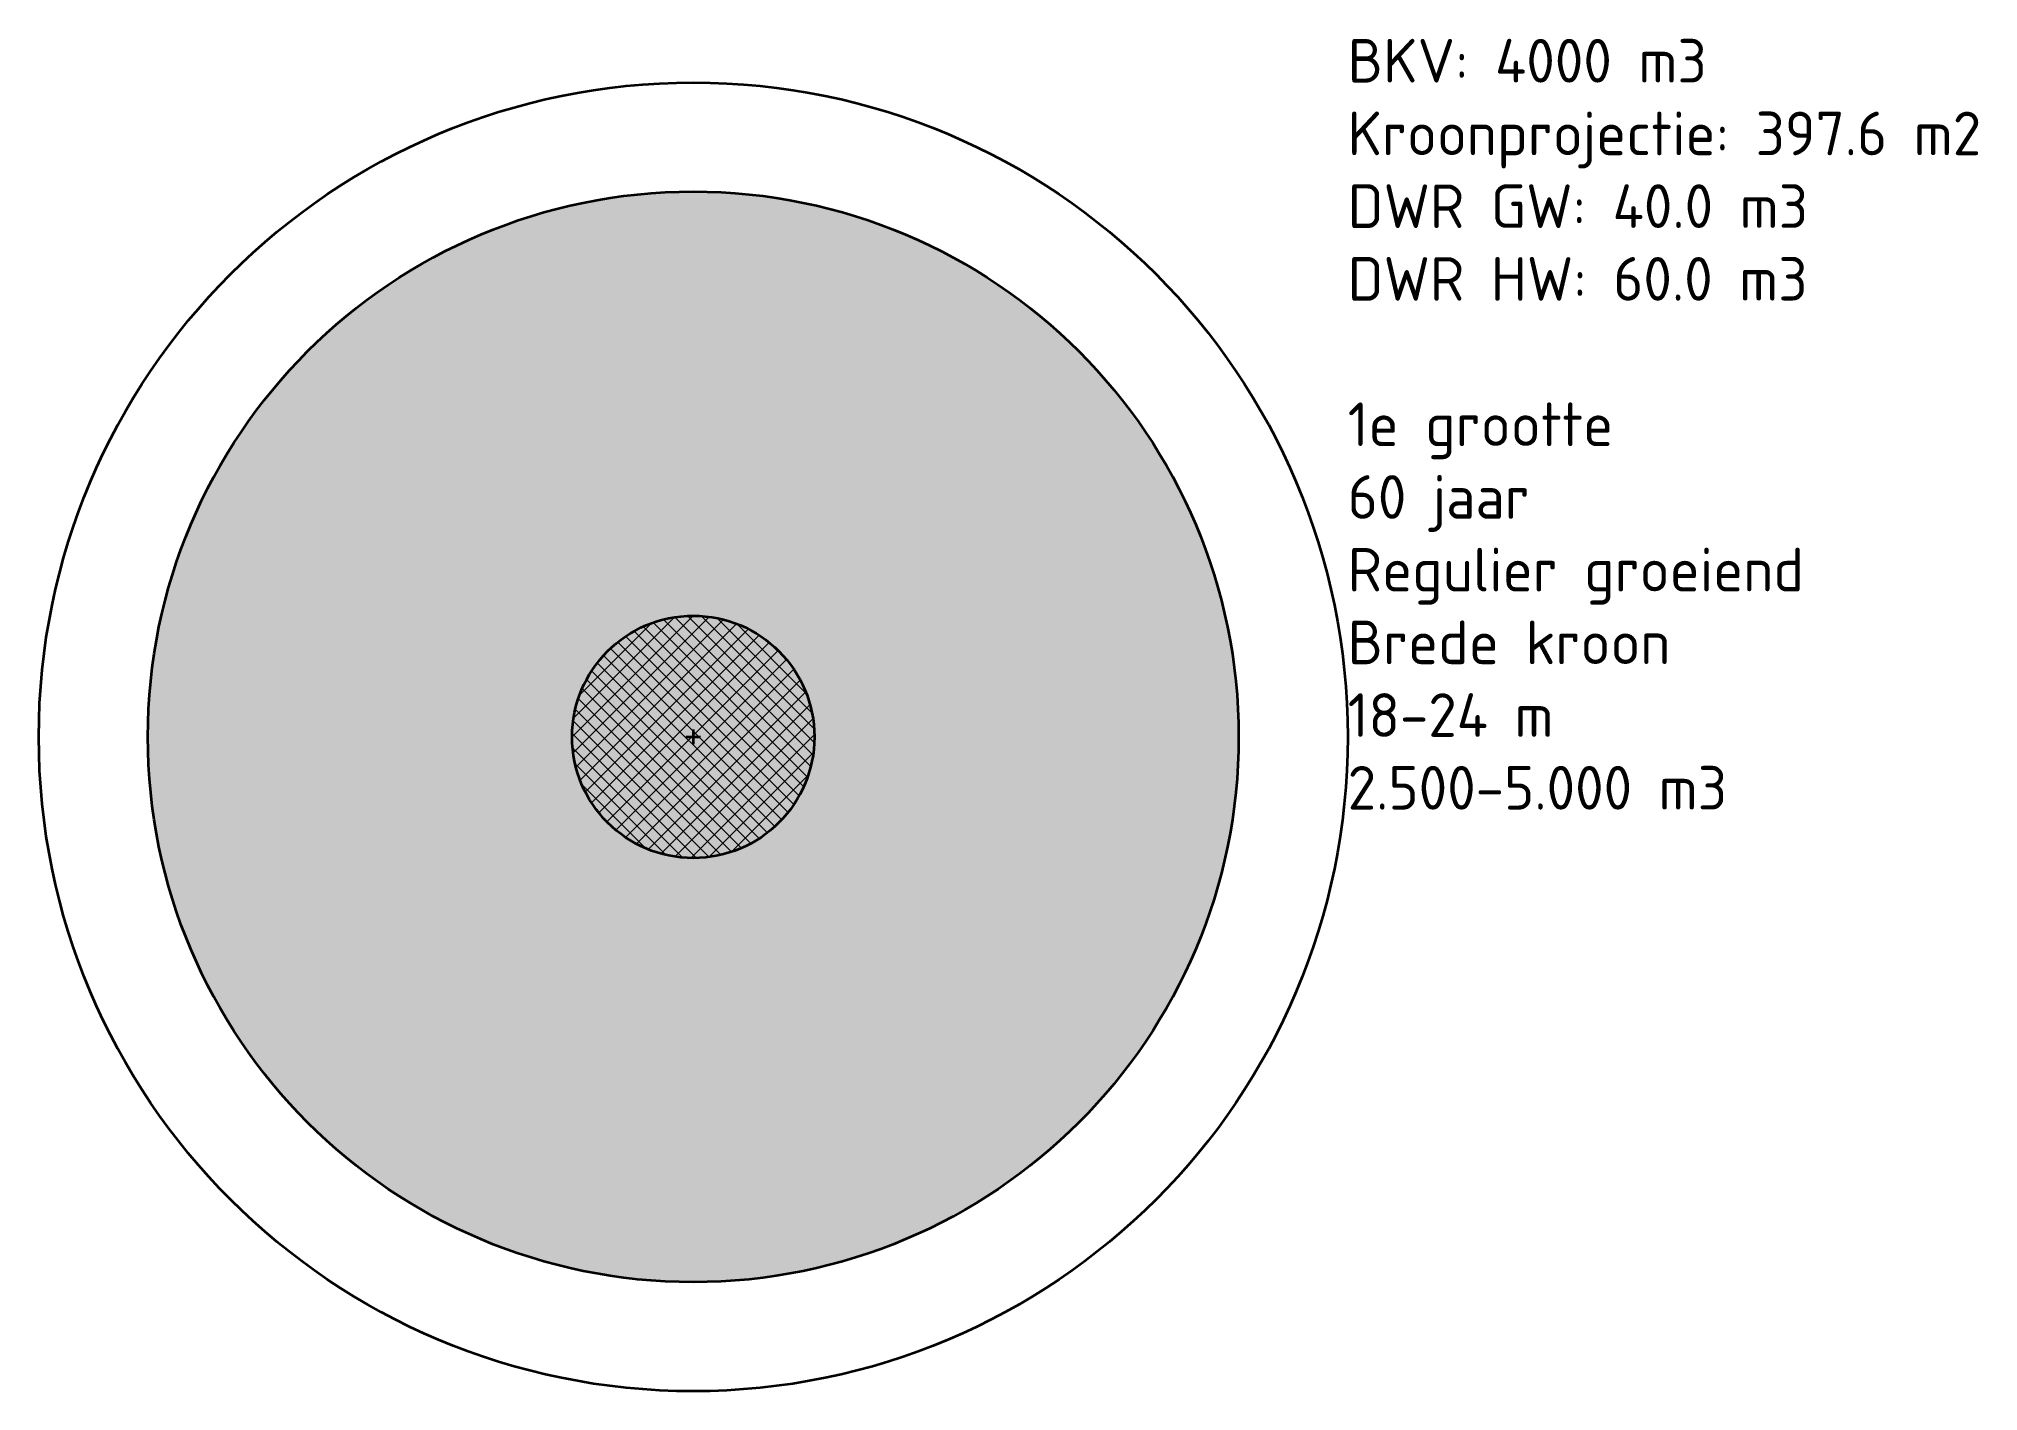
# Model space of a CAD drawing. Header units: metres. Extents: x -13.5 to 26.5, y -13.5 to 14.4.
import ezdxf

# ---------------------------------------------------------------- set-up
doc = ezdxf.new("R2010")
doc.units = ezdxf.units.M
for name, color, linetype, lineweight in [('N-GV-GR-BOOM-T18', 7, 'Continuous', 18), ('N-GV-GR-BOOM_KROON-G', 90, 'Continuous', 35), ('N-GV-GR-BOOM_KROON-V', 92, 'Continuous', 18), ('N-GV-GR-BOOM_OBSTAKELVRIJ_BOVENGRONDS-G', 10, 'Continuous', 35), ('N-GV-GR-BOOM_OBSTAKELVRIJ_ONDERGRONDS-A', 142, 'Continuous', 18), ('N-GV-GR-BOOM_OBSTAKELVRIJ_ONDERGRONDS-G', 140, 'Continuous', 35), ('N-GV-GR-BOOM_STABILITEITSKLUIT-A', 32, 'Continuous', 18), ('N-GV-GR-BOOM_STABILITEITSKLUIT-G', 30, 'Continuous', 35), ('N-GV-GR-BOOM_STAMPOSITIE-G', 7, 'Continuous', 35)]:
    doc.layers.add(name, color=color, linetype=linetype, lineweight=lineweight)
doc.styles.add('NLCS-ISO', font='NLCS-ISO.ttf')

# ---------------------------------------------------------------- blocks, each defined once
blk = doc.blocks.new('SGR-BOOM_60JR_1E GROOTTE_BREED_REGULIER')
at = {"layer": 'N-GV-GR-BOOM_KROON-V'}
h = blk.add_hatch(color=256, dxfattribs=at)
edge = h.paths.add_edge_path(flags=0)
edge.add_arc((0, 0), 11.25, 0, 360)
at = {"layer": 'N-GV-GR-BOOM_OBSTAKELVRIJ_ONDERGRONDS-A'}
h = blk.add_hatch(dxfattribs=at)
h.set_pattern_fill('AGR-OBSTAKELVRIJ_ONDERGRONDS-SO', color=256, style=0, pattern_type=2)
h.set_pattern_definition([(135, (-3450, 0), (-0.141421356, -0.141421356), [])])
edge = h.paths.add_edge_path()
edge.add_arc((0, 0), 2.5, 0, 360)
at = {"layer": 'N-GV-GR-BOOM_STABILITEITSKLUIT-A'}
h = blk.add_hatch(dxfattribs=at)
h.set_pattern_fill('AGR-STABILITEITSKLUIT-SO', color=256, style=0, pattern_type=2)
h.set_pattern_definition([(45, (-3450, 0), (-0.176776695, 0.176776695), [])])
edge = h.paths.add_edge_path()
edge.add_arc((0, 0), 2.5, 0, 360)
at = {"layer": 'N-GV-GR-BOOM_KROON-G'}
blk.add_circle((0, 0), 11.25, dxfattribs=at)
at = {"layer": 'N-GV-GR-BOOM_OBSTAKELVRIJ_BOVENGRONDS-G'}
blk.add_circle((0, 0), 13.5, dxfattribs=at)
at = {"layer": 'N-GV-GR-BOOM_OBSTAKELVRIJ_ONDERGRONDS-G'}
blk.add_circle((0, 0), 2.5, dxfattribs=at)
at = {"layer": 'N-GV-GR-BOOM_STABILITEITSKLUIT-G'}
blk.add_circle((0, 0), 2.5, dxfattribs=at)
at = {"layer": 'N-GV-GR-BOOM_STAMPOSITIE-G'}
for p, q in [((-0.15, 0), (0.15, 0)), ((0, 0.15), (0, -0.15))]:
    blk.add_line(p, q, dxfattribs=at)
at = {"layer": 'N-GV-GR-BOOM-T18', "style": 'NLCS-ISO'}
for tag, p in [('BKV', (13.5, 13.5)), ('Kroonprojectie', (13.5, 12)), ('DWR Grondwaterprofiel', (13.5, 10.5)), ('DWR Hangwaterprofiel', (13.5, 9)), ('Boomgrootte', (13.5, 6)), ('Beoogde omloop', (13.5, 4.5)), ('Groeitype', (13.5, 3)), ('Kroontype', (13.5, 1.5)), ('Boomhoogteklasse', (13.5, 0)), ('Boomkroonvolumeklasse', (13.5, -1.5))]:
    blk.add_attdef(tag, p, '', height=0.9, dxfattribs=at)

msp = doc.modelspace()

# ---------------------------------------------------------------- block references
msp.add_blockref('SGR-BOOM_60JR_1E GROOTTE_BREED_REGULIER', (0, 0)).add_auto_attribs({'BKV': 'BKV: 4000 m3', 'Kroonprojectie': 'Kroonprojectie: 397.6 m2', 'DWR Grondwaterprofiel': 'DWR GW: 40.0 m3', 'DWR Hangwaterprofiel': 'DWR HW: 60.0 m3', 'Boomgrootte': '1e grootte', 'Beoogde omloop': '60 jaar', 'Groeitype': 'Regulier groeiend', 'Kroontype': 'Brede kroon', 'Boomhoogteklasse': '18-24 m', 'Boomkroonvolumeklasse': '2.500-5.000 m3'})

doc.saveas('drawing.dxf')
